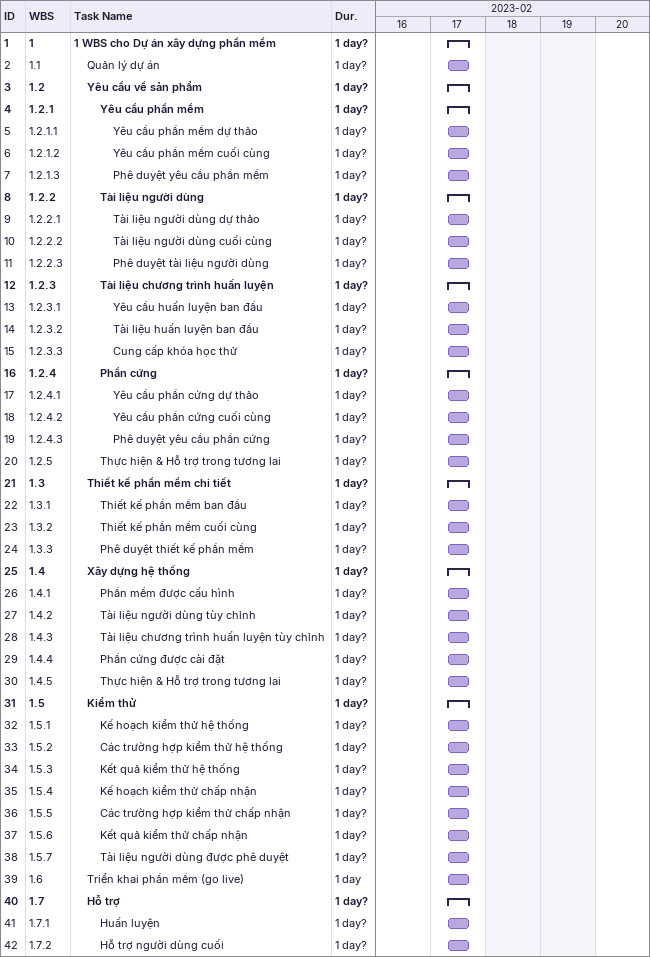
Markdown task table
| ID | WBS | Task | Duration | Start | Finish |
|---|---|---|---|---|---|
| 1 | 1 | **1 WBS cho Dự án xây dựng phần mềm** | 1d? | 2023-02-17 | 2023-02-17 |
| 2 | 1.1 | Quản lý dự án | 1d? | 2023-02-17 | 2023-02-17 |
| 3 | 1.2 | **Yêu cầu về sản phẩm** | 1d? | 2023-02-17 | 2023-02-17 |
| 4 | 1.2.1 | **Yêu cầu phần mềm** | 1d? | 2023-02-17 | 2023-02-17 |
| 5 | 1.2.1.1 | Yêu cầu phần mềm dự thảo | 1d? | 2023-02-17 | 2023-02-17 |
| 6 | 1.2.1.2 | Yêu cầu phần mềm cuối cùng | 1d? | 2023-02-17 | 2023-02-17 |
| 7 | 1.2.1.3 | Phê duyệt yêu cầu phần mềm | 1d? | 2023-02-17 | 2023-02-17 |
| 8 | 1.2.2 | **Tài liệu người dùng** | 1d? | 2023-02-17 | 2023-02-17 |
| 9 | 1.2.2.1 | Tài liệu người dùng dự thảo | 1d? | 2023-02-17 | 2023-02-17 |
| 10 | 1.2.2.2 | Tài liệu người dùng cuối cùng | 1d? | 2023-02-17 | 2023-02-17 |
| 11 | 1.2.2.3 | Phê duyệt tài liệu người dùng | 1d? | 2023-02-17 | 2023-02-17 |
| 12 | 1.2.3 | **Tài liệu chương trình huấn luyện** | 1d? | 2023-02-17 | 2023-02-17 |
| 13 | 1.2.3.1 | Yêu cầu huấn luyện ban đầu | 1d? | 2023-02-17 | 2023-02-17 |
| 14 | 1.2.3.2 | Tài liệu huấn luyện ban đầu | 1d? | 2023-02-17 | 2023-02-17 |
| 15 | 1.2.3.3 | Cung cấp khóa học thử | 1d? | 2023-02-17 | 2023-02-17 |
| 16 | 1.2.4 | **Phần cứng** | 1d? | 2023-02-17 | 2023-02-17 |
| 17 | 1.2.4.1 | Yêu cầu phần cứng dự thảo | 1d? | 2023-02-17 | 2023-02-17 |
| 18 | 1.2.4.2 | Yêu cầu phần cứng cuối cùng | 1d? | 2023-02-17 | 2023-02-17 |
| 19 | 1.2.4.3 | Phê duyệt yêu cầu phần cứng | 1d? | 2023-02-17 | 2023-02-17 |
| 20 | 1.2.5 | Thực hiện & Hỗ trợ trong tương lai | 1d? | 2023-02-17 | 2023-02-17 |
| 21 | 1.3 | **Thiết kế phần mềm chi tiết** | 1d? | 2023-02-17 | 2023-02-17 |
| 22 | 1.3.1 | Thiết kế phần mềm ban đầu | 1d? | 2023-02-17 | 2023-02-17 |
| 23 | 1.3.2 | Thiết kế phần mềm cuối cùng | 1d? | 2023-02-17 | 2023-02-17 |
| 24 | 1.3.3 | Phê duyệt thiết kế phần mềm | 1d? | 2023-02-17 | 2023-02-17 |
| 25 | 1.4 | **Xây dựng hệ thống** | 1d? | 2023-02-17 | 2023-02-17 |
| 26 | 1.4.1 | Phần mềm được cấu hình | 1d? | 2023-02-17 | 2023-02-17 |
| 27 | 1.4.2 | Tài liệu người dùng tùy chỉnh | 1d? | 2023-02-17 | 2023-02-17 |
| 28 | 1.4.3 | Tài liệu chương trình huấn luyện tùy chỉnh | 1d? | 2023-02-17 | 2023-02-17 |
| 29 | 1.4.4 | Phần cứng được cài đặt | 1d? | 2023-02-17 | 2023-02-17 |
| 30 | 1.4.5 | Thực hiện & Hỗ trợ trong tương lai | 1d? | 2023-02-17 | 2023-02-17 |
| 31 | 1.5 | **Kiểm thử** | 1d? | 2023-02-17 | 2023-02-17 |
| 32 | 1.5.1 | Kế hoạch kiểm thử hệ thống | 1d? | 2023-02-17 | 2023-02-17 |
| 33 | 1.5.2 | Các trường hợp kiểm thử hệ thống | 1d? | 2023-02-17 | 2023-02-17 |
| 34 | 1.5.3 | Kết quả kiểm thử hệ thống | 1d? | 2023-02-17 | 2023-02-17 |
| 35 | 1.5.4 | Kế hoạch kiểm thử chấp nhận | 1d? | 2023-02-17 | 2023-02-17 |
| 36 | 1.5.5 | Các trường hợp kiểm thử chấp nhận | 1d? | 2023-02-17 | 2023-02-17 |
| 37 | 1.5.6 | Kết quả kiểm thử chấp nhận | 1d? | 2023-02-17 | 2023-02-17 |
| 38 | 1.5.7 | Tài liệu người dùng được phê duyệt | 1d? | 2023-02-17 | 2023-02-17 |
| 39 | 1.6 | Triển khai phần mềm (go live) | 1d | 2023-02-17 | 2023-02-17 |
| 40 | 1.7 | **Hỗ trợ** | 1d? | 2023-02-17 | 2023-02-17 |
| 41 | 1.7.1 | Huấn luyện | 1d? | 2023-02-17 | 2023-02-17 |
| 42 | 1.7.2 | Hỗ trợ người dùng cuối | 1d? | 2023-02-17 | 2023-02-17 |
